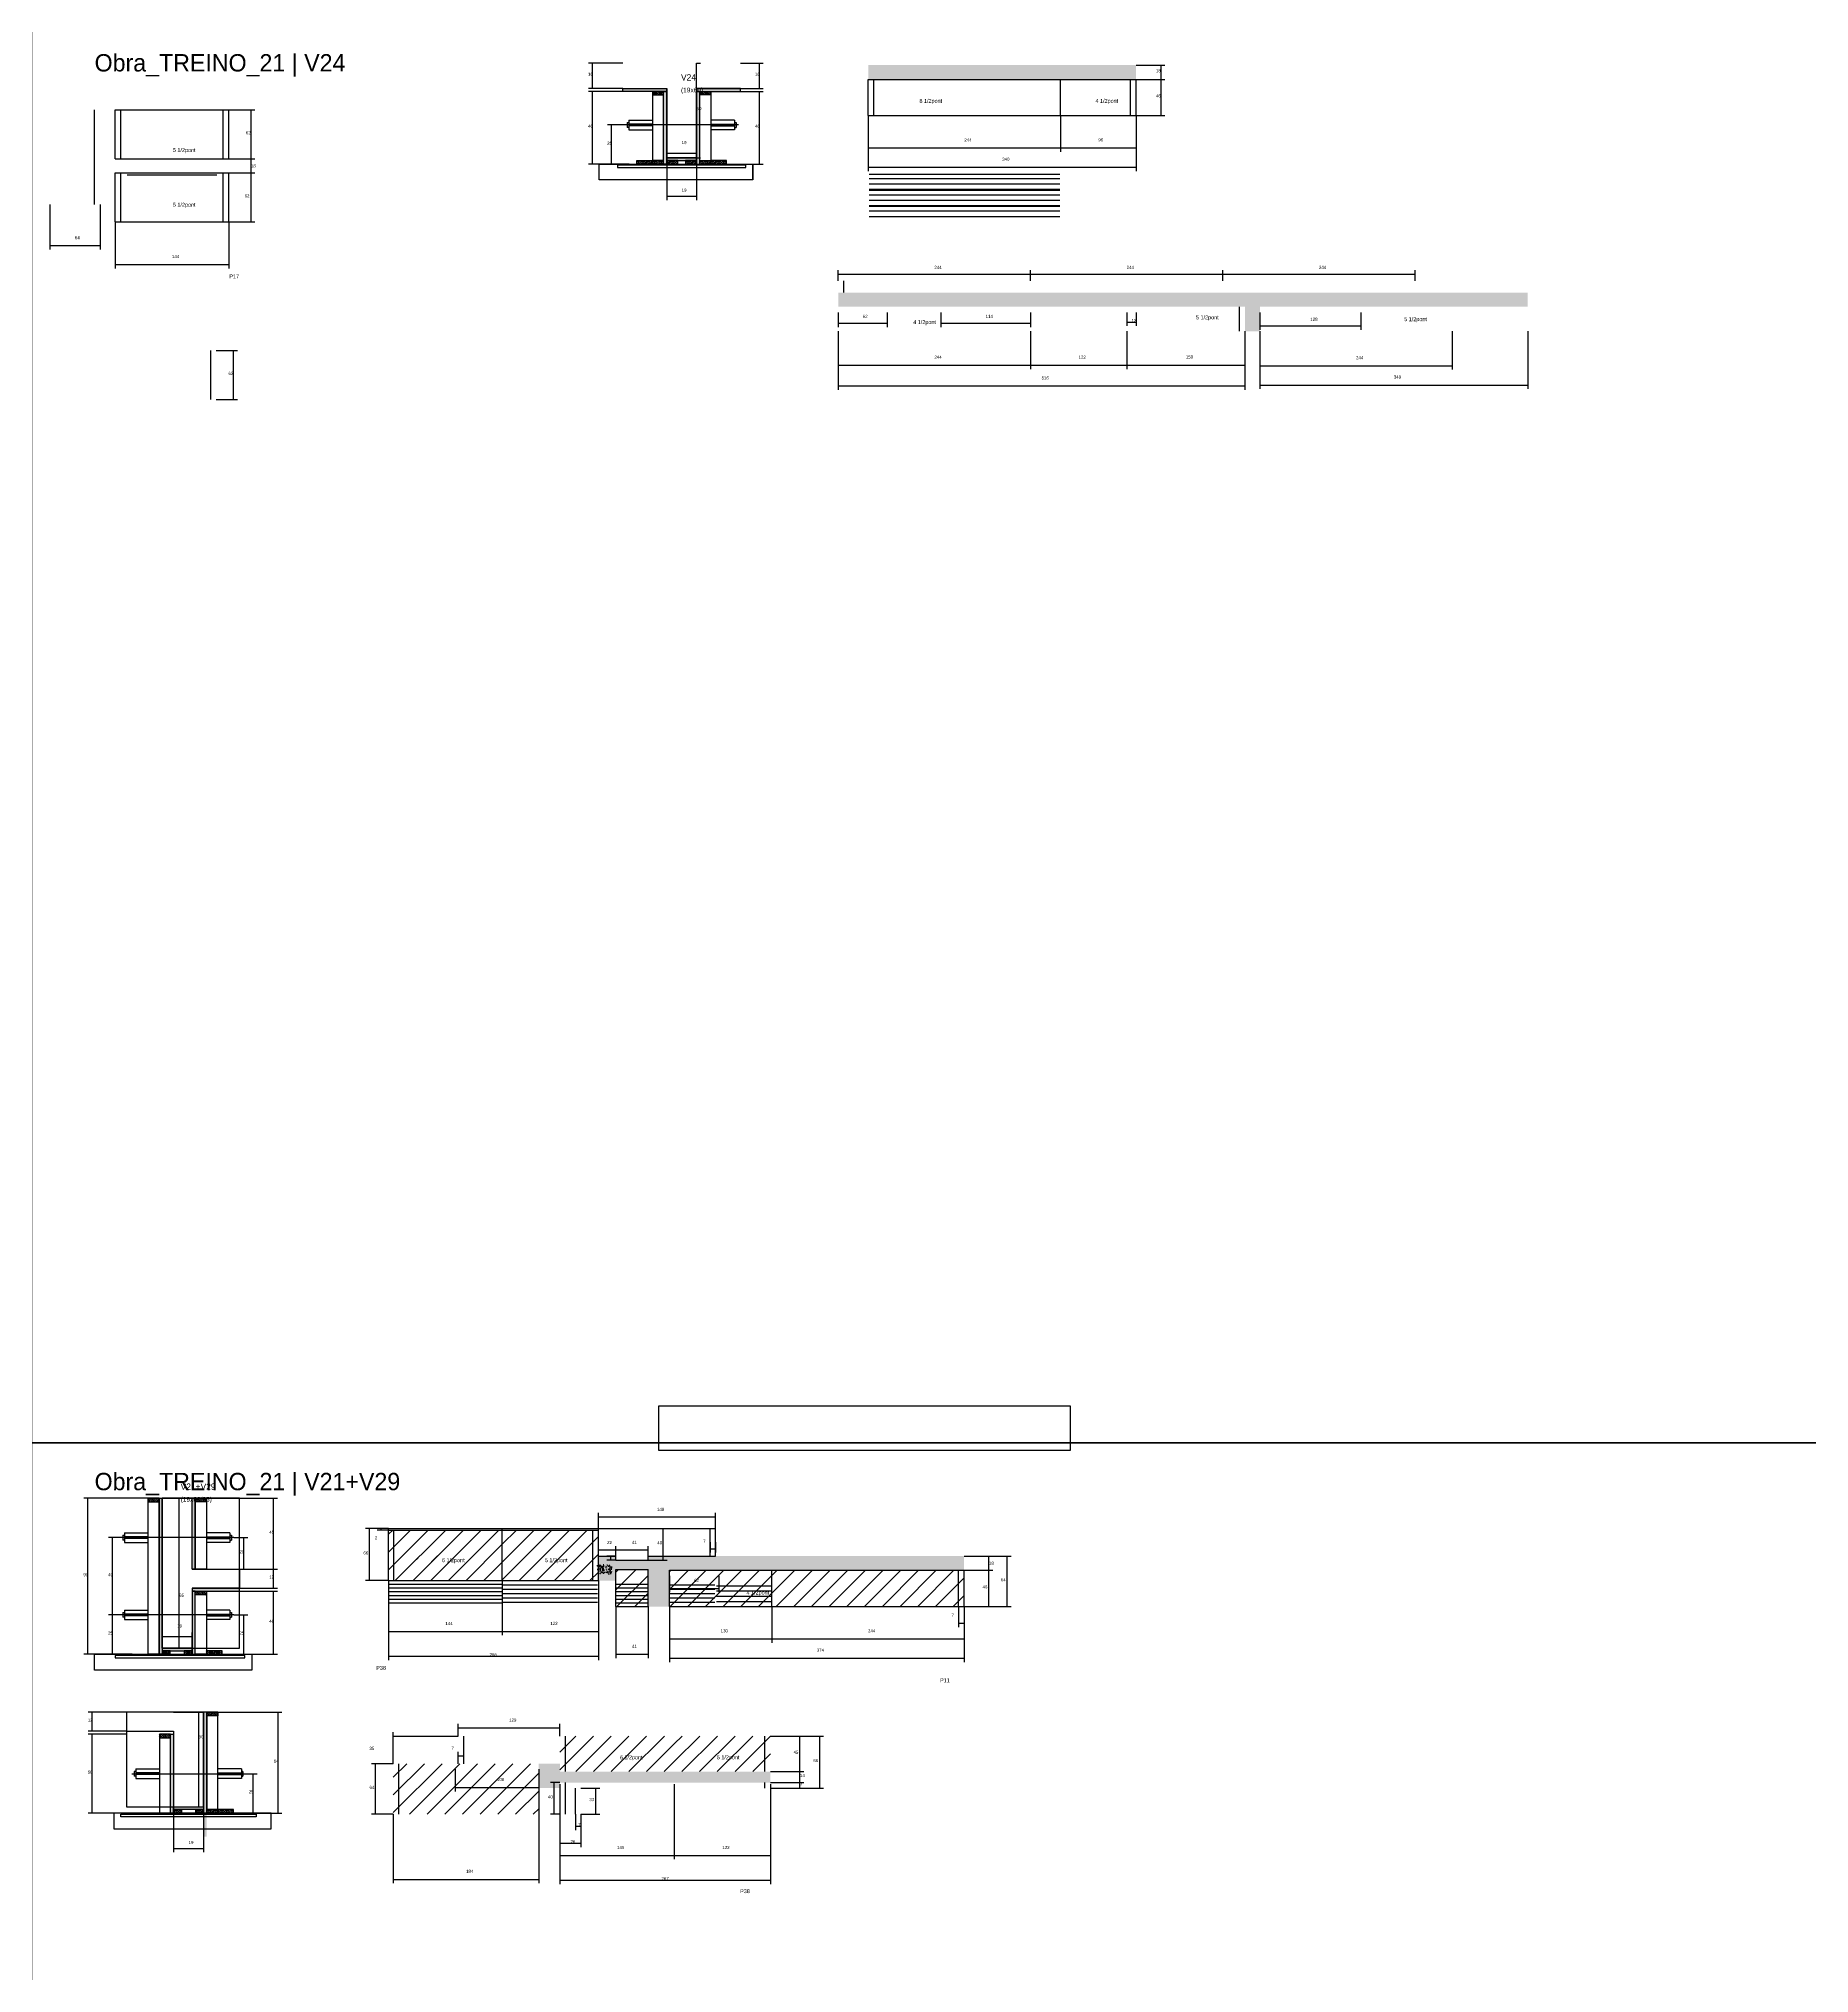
# Model space of a CAD drawing. Header units: metres. Extents: x -41 to 34840, y -36000 to 1848.
# Drawn here: x 26109 to 28356, y -22273 to -19818 of the extents above; entities that cross this region are included whole.
import ezdxf

# ---------------------------------------------------------------- set-up
doc = ezdxf.new("R2010")
doc.units = ezdxf.units.M
for name, color, linetype in [('barrote', 126, 'Continuous'), ('CELL_BORDER', 8, 'Continuous'), ('CONCRETO', 251, 'Continuous'), ('COTA', 4, 'Continuous'), ('Cota Seção (2x)', 4, 'Continuous'), ('detalhes', 7, 'Continuous'), ('Hachura', 253, 'Continuous'), ('LABEL_ID', 3, 'Continuous'), ('Madeira', 126, 'Continuous'), ('NOMENCLATURA', 7, 'Continuous'), ('Painéis', 200, 'Continuous'), ('SARR_2.2x7', 40, 'Continuous'), ('SCO-___-LAJ', 4, 'Continuous'), ('TENSOR', 2, 'Continuous'), ('Texto Seção', 7, 'Continuous')]:
    doc.layers.add(name, color=color, linetype=linetype)

msp = doc.modelspace()

# ---------------------------------------------------------------- hatches: boundary and pattern name
at = {"layer": 'COTA'}
h = msp.add_hatch(dxfattribs=at)
h.set_pattern_fill('AR-CONC', scale=0.03)
h.paths.add_polyline_path([(27161.8, -19852), (27161.8, -19870), (27501.8, -19870), (27501.8, -19852)])
h = msp.add_hatch(dxfattribs=at)
h.set_pattern_fill('AR-CONC', scale=0.03)
h.paths.add_polyline_path([(27123.8, -20140.6), (27123.8, -20158.6), (27639.8, -20158.6), (27639.8, -20189.6), (27658.8, -20189.6), (27658.8, -20158.6), (27998.8, -20158.6), (27998.8, -20140.6), (27855.8, -20140.6)])
h = msp.add_hatch(dxfattribs=at)
h.set_pattern_fill('AR-CONC', scale=0.03)
h.paths.add_polyline_path([(26909.5, -21761.6), (27283.5, -21761.6), (27283.5, -21743.6), (26968, -21743.6), (26882.4, -21743.6), (26882.4, -21748.6), (26841.4, -21748.6), (26841.4, -21743.6), (26819.4, -21743.6), (26819.4, -21774.6), (26841.5, -21774.6), (26841.5, -21760.6), (26882.5, -21760.6), (26882.5, -21807.6), (26909.5, -21807.6)])
h = msp.add_hatch(dxfattribs=at)
h.set_pattern_fill('AR-CONC', scale=0.03)
h.paths.add_polyline_path([(26836.5, -21766.1), (26836.5, -21754.1), (26836.5, -21754.1), (26817.9, -21754.1), (26817.9, -21754.1), (26817.9, -21766.1), (26817.9, -21766.1), (26836.5, -21766.1)])
h = msp.add_hatch(dxfattribs=at)
h.set_pattern_fill('AR-CONC', scale=0.03)
h.paths.add_polyline_path([(26770.6, -22017), (26770.6, -22007), (26770.6, -22007), (26743.6, -22007), (26743.6, -22007), (26743.6, -22038), (26743.6, -22038), (26770.6, -22038), (26770.6, -22038), (26770.6, -22031), (26770.6, -22031), (27037.6, -22031), (27037.6, -22031), (27037.6, -22017), (27037.6, -22017), (26770.6, -22017)])
at = {"layer": 'Hachura'}
h = msp.add_hatch(color=8, dxfattribs=at)
h.dxf.hatch_style = 1
h.paths.add_polyline_path([(26850.4, -19885.4), (26850.4, -19881.4), (26850.4, -19881.4), (26906, -19881.4), (26906, -19881.4), (26906, -19885.4), (26906, -19885.4), (26850.4, -19885.4)])
h = msp.add_hatch(color=8, dxfattribs=at)
h.dxf.hatch_style = 1
h.paths.add_polyline_path([(26902, -19881.4), (26906, -19881.4), (26906, -19881.4), (26906, -19977.4), (26906, -19977.4), (26902, -19977.4), (26902, -19977.4), (26902, -19881.4)])
h = msp.add_hatch(color=8, dxfattribs=at)
h.dxf.hatch_style = 1
h.paths.add_polyline_path([(26948, -19881.4), (26944, -19881.4), (26944, -19881.4), (26944, -19977.4), (26944, -19977.4), (26948, -19977.4), (26948, -19977.4), (26948, -19881.4)])
h = msp.add_hatch(color=8, dxfattribs=at)
h.dxf.hatch_style = 1
h.paths.add_polyline_path([(26999.6, -19885.4), (26999.6, -19881.4), (26999.6, -19881.4), (26944, -19881.4), (26944, -19881.4), (26944, -19885.4), (26944, -19885.4), (26999.6, -19885.4)])
h = msp.add_hatch(dxfattribs=at)
h.set_pattern_fill('ANSI31', scale=0.5)
h.paths.add_polyline_path([(26902, -19889.8), (26902, -19885.4), (26902, -19885.4), (26888, -19885.4), (26888, -19885.4), (26888, -19889.8), (26888, -19889.8), (26902, -19889.8)])
h = msp.add_hatch(dxfattribs=at)
h.set_pattern_fill('ANSI31', scale=0.5)
h.paths.add_polyline_path([(26948, -19889.8), (26948, -19885.4), (26948, -19885.4), (26962, -19885.4), (26962, -19885.4), (26962, -19889.8), (26962, -19889.8), (26948, -19889.8)])
h = msp.add_hatch(dxfattribs=at)
h.set_pattern_fill('ANSI31', scale=0.5)
h.paths.add_polyline_path([(26868, -19977.4), (26868, -19973), (26868, -19973), (26888, -19973), (26888, -19973), (26888, -19977.4), (26888, -19977.4), (26868, -19977.4)])
h = msp.add_hatch(dxfattribs=at)
h.set_pattern_fill('ANSI31', scale=0.5)
h.paths.add_polyline_path([(26902, -19977.4), (26902, -19973), (26902, -19973), (26888, -19973), (26888, -19973), (26888, -19977.4), (26888, -19977.4), (26902, -19977.4)])
h = msp.add_hatch(color=8, dxfattribs=at)
h.dxf.hatch_style = 1
h.paths.add_polyline_path([(26944, -19973), (26944, -19969.4), (26944, -19969.4), (26906, -19969.4), (26906, -19969.4), (26906, -19973), (26906, -19973), (26944, -19973)])
h = msp.add_hatch(dxfattribs=at)
h.set_pattern_fill('ANSI31', scale=0.5)
h.paths.add_polyline_path([(26920, -19977.4), (26920, -19973), (26920, -19973), (26906, -19973), (26906, -19973), (26906, -19977.4), (26906, -19977.4), (26920, -19977.4)])
h = msp.add_hatch(dxfattribs=at)
h.set_pattern_fill('ANSI31', scale=0.5)
h.paths.add_polyline_path([(26944, -19977.4), (26944, -19973), (26944, -19973), (26930, -19973), (26930, -19973), (26930, -19977.4), (26930, -19977.4), (26944, -19977.4)])
h = msp.add_hatch(dxfattribs=at)
h.set_pattern_fill('ANSI31', scale=0.5)
h.paths.add_polyline_path([(26948, -19977.4), (26948, -19973), (26948, -19973), (26962, -19973), (26962, -19973), (26962, -19977.4), (26962, -19977.4), (26948, -19977.4)])
h = msp.add_hatch(dxfattribs=at)
h.set_pattern_fill('ANSI31', scale=0.5)
h.paths.add_polyline_path([(26982, -19977.4), (26982, -19973), (26982, -19973), (26962, -19973), (26962, -19973), (26962, -19977.4), (26962, -19977.4), (26982, -19977.4)])
h = msp.add_hatch(dxfattribs=at)
h.set_pattern_fill('ANSI31', scale=0.5)
h.paths.add_polyline_path([(26247.8, -21670.2), (26247.8, -21674.6), (26247.8, -21674.6), (26261.8, -21674.6), (26261.8, -21674.6), (26261.8, -21670.2), (26261.8, -21670.2), (26247.8, -21670.2)])
h = msp.add_hatch(color=8, dxfattribs=at)
h.dxf.hatch_style = 1
h.paths.add_polyline_path([(26261.8, -21670.2), (26265.8, -21670.2), (26265.8, -21670.2), (26265.8, -21868.2), (26265.8, -21868.2), (26261.8, -21868.2), (26261.8, -21868.2), (26261.8, -21670.2)])
h = msp.add_hatch(color=8, dxfattribs=at)
h.dxf.hatch_style = 1
h.paths.add_polyline_path([(26303.8, -21670.2), (26307.8, -21670.2), (26307.8, -21670.2), (26307.8, -21760.2), (26307.8, -21760.2), (26303.8, -21760.2), (26303.8, -21760.2), (26303.8, -21670.2)])
h = msp.add_hatch(dxfattribs=at)
h.set_pattern_fill('ANSI31', scale=0.5)
h.paths.add_polyline_path([(26321.8, -21670.2), (26321.8, -21674.6), (26321.8, -21674.6), (26307.8, -21674.6), (26307.8, -21674.6), (26307.8, -21670.2), (26307.8, -21670.2), (26321.8, -21670.2)])
h = msp.add_hatch(dxfattribs=at)
h.set_pattern_fill('ANSI31', scale=5)
h.paths.add_polyline_path([(26552.9, -21710.6), (26552.9, -21774.6), (26697.4, -21774.6), (26697.4, -21710.6)])
h = msp.add_hatch(dxfattribs=at)
h.set_pattern_fill('ANSI31', scale=5)
h.paths.add_polyline_path([(26697.4, -21710.6), (26697.4, -21774.6), (26819.4, -21774.6), (26819.4, -21710.6)])
h = msp.add_hatch(dxfattribs=at)
h.set_pattern_fill('ANSI31', scale=5)
h.paths.add_polyline_path([(26584.5, -21759.2), (26651.8, -21759.2), (26651.8, -21759.2), (26657.3, -21743.3), (26657.3, -21743.3), (26590, -21743.3), (26590, -21743.3), (26584.5, -21759.2)])
h = msp.add_hatch(dxfattribs=at)
h.set_pattern_fill('ANSI31', scale=5)
h.paths.add_polyline_path([(26715, -21759.2), (26782.6, -21759.2), (26782.6, -21759.2), (26788.1, -21743.3), (26788.1, -21743.3), (26720.5, -21743.3), (26720.5, -21743.3), (26715, -21759.2)])
h = msp.add_hatch(dxfattribs=at)
h.set_pattern_fill('ANSI31', scale=5)
h.paths.add_polyline_path([(26841.5, -21807.6), (26882.5, -21807.6), (26882.5, -21760.6), (26841.5, -21760.6)])
h = msp.add_hatch(dxfattribs=at)
h.set_pattern_fill('ANSI31', scale=5)
h.paths.add_polyline_path([(26909.5, -21761.6), (26909.5, -21807.6), (27039.5, -21807.6), (27039.5, -21761.6)])
h = msp.add_hatch(dxfattribs=at)
h.set_pattern_fill('ANSI31', scale=5)
h.paths.add_polyline_path([(27039.5, -21761.6), (27039.5, -21807.6), (27283.5, -21807.6), (27283.5, -21761.6)])
h = msp.add_hatch(color=8, dxfattribs=at)
h.dxf.hatch_style = 1
h.paths.add_polyline_path([(26363.8, -21788.2), (26363.8, -21784.2), (26363.8, -21784.2), (26303.8, -21784.2), (26303.8, -21784.2), (26303.8, -21788.2), (26303.8, -21788.2), (26363.8, -21788.2)])
h = msp.add_hatch(color=8, dxfattribs=at)
h.dxf.hatch_style = 1
h.paths.add_polyline_path([(26307.8, -21788.2), (26303.8, -21788.2), (26303.8, -21788.2), (26303.8, -21868.2), (26303.8, -21868.2), (26307.8, -21868.2), (26307.8, -21868.2), (26307.8, -21788.2)])
h = msp.add_hatch(dxfattribs=at)
h.set_pattern_fill('ANSI31', scale=0.5)
h.paths.add_polyline_path([(26321.8, -21788.2), (26321.8, -21792.6), (26321.8, -21792.6), (26307.8, -21792.6), (26307.8, -21792.6), (26307.8, -21788.2), (26307.8, -21788.2), (26321.8, -21788.2)])
h = msp.add_hatch(color=8, dxfattribs=at)
h.dxf.hatch_style = 1
h.paths.add_polyline_path([(26303.8, -21863.8), (26303.8, -21860.2), (26303.8, -21860.2), (26265.8, -21860.2), (26265.8, -21860.2), (26265.8, -21863.8), (26265.8, -21863.8), (26303.8, -21863.8)])
h = msp.add_hatch(dxfattribs=at)
h.set_pattern_fill('ANSI31', scale=0.5)
h.paths.add_polyline_path([(26275.8, -21868.2), (26275.8, -21863.8), (26275.8, -21863.8), (26265.8, -21863.8), (26265.8, -21863.8), (26265.8, -21868.2), (26265.8, -21868.2), (26275.8, -21868.2)])
h = msp.add_hatch(dxfattribs=at)
h.set_pattern_fill('ANSI31', scale=0.5)
h.paths.add_polyline_path([(26303.8, -21868.2), (26303.8, -21863.8), (26303.8, -21863.8), (26293.8, -21863.8), (26293.8, -21863.8), (26293.8, -21868.2), (26293.8, -21868.2), (26303.8, -21868.2)])
h = msp.add_hatch(dxfattribs=at)
h.set_pattern_fill('ANSI31', scale=0.5)
h.paths.add_polyline_path([(26341.8, -21868.2), (26341.8, -21863.8), (26341.8, -21863.8), (26321.8, -21863.8), (26321.8, -21863.8), (26321.8, -21868.2), (26321.8, -21868.2), (26341.8, -21868.2)])
h = msp.add_hatch(color=8, dxfattribs=at)
h.dxf.hatch_style = 1
h.paths.add_polyline_path([(26322.3, -21941.7), (26318.3, -21941.7), (26318.3, -21941.7), (26318.3, -22099.7), (26318.3, -22099.7), (26322.3, -22099.7), (26322.3, -22099.7), (26322.3, -21941.7)])
h = msp.add_hatch(dxfattribs=at)
h.set_pattern_fill('ANSI31', scale=0.5)
h.paths.add_polyline_path([(26336.3, -21941.7), (26336.3, -21946.1), (26336.3, -21946.1), (26322.3, -21946.1), (26322.3, -21946.1), (26322.3, -21941.7), (26322.3, -21941.7), (26336.3, -21941.7)])
h = msp.add_hatch(dxfattribs=at)
h.set_pattern_fill('ANSI31', scale=0.5)
h.paths.add_polyline_path([(26262.3, -21969.7), (26262.3, -21974.1), (26262.3, -21974.1), (26276.3, -21974.1), (26276.3, -21974.1), (26276.3, -21969.7), (26276.3, -21969.7), (26262.3, -21969.7)])
h = msp.add_hatch(color=8, dxfattribs=at)
h.dxf.hatch_style = 1
h.paths.add_polyline_path([(26276.3, -21969.7), (26280.3, -21969.7), (26280.3, -21969.7), (26280.3, -22069.7), (26280.3, -22069.7), (26276.3, -22069.7), (26276.3, -22069.7), (26276.3, -21969.7)])
h = msp.add_hatch(dxfattribs=at)
h.set_pattern_fill('ANSI31', scale=5)
h.paths.add_polyline_path([(26915.6, -22017), (26915.6, -21972), (26770.6, -21972), (26770.6, -22007), (26770.6, -22017)])
h = msp.add_hatch(dxfattribs=at)
h.set_pattern_fill('ANSI31', scale=5)
h.paths.add_polyline_path([(26915.6, -21972), (26915.6, -22017), (27037.6, -22017), (27037.6, -21972)])
h = msp.add_hatch(dxfattribs=at)
h.set_pattern_fill('ANSI31', scale=5)
h.paths.add_polyline_path([(26559.1, -22071), (26743.6, -22071), (26743.6, -22007), (26559.1, -22007)])
h = msp.add_hatch(color=8, dxfattribs=at)
h.dxf.hatch_style = 1
h.paths.add_polyline_path([(26280.3, -22065.3), (26280.3, -22061.7), (26280.3, -22061.7), (26318.3, -22061.7), (26318.3, -22061.7), (26318.3, -22065.3), (26318.3, -22065.3), (26280.3, -22065.3)])
h = msp.add_hatch(dxfattribs=at)
h.set_pattern_fill('ANSI31', scale=0.5)
h.paths.add_polyline_path([(26280.3, -22069.7), (26280.3, -22065.3), (26280.3, -22065.3), (26290.3, -22065.3), (26290.3, -22065.3), (26290.3, -22069.7), (26290.3, -22069.7), (26280.3, -22069.7)])
h = msp.add_hatch(dxfattribs=at)
h.set_pattern_fill('ANSI31', scale=0.5)
h.paths.add_polyline_path([(26308.3, -22069.7), (26308.3, -22065.3), (26308.3, -22065.3), (26318.3, -22065.3), (26318.3, -22065.3), (26318.3, -22069.7), (26318.3, -22069.7), (26308.3, -22069.7)])
h = msp.add_hatch(dxfattribs=at)
h.set_pattern_fill('ANSI31', scale=0.5)
h.paths.add_polyline_path([(26336.3, -22069.7), (26336.3, -22065.3), (26336.3, -22065.3), (26322.3, -22065.3), (26322.3, -22065.3), (26322.3, -22069.7), (26322.3, -22069.7), (26336.3, -22069.7)])
h = msp.add_hatch(dxfattribs=at)
h.set_pattern_fill('ANSI31', scale=0.5)
h.paths.add_polyline_path([(26356.3, -22069.7), (26356.3, -22065.3), (26356.3, -22065.3), (26336.3, -22065.3), (26336.3, -22065.3), (26336.3, -22069.7), (26336.3, -22069.7), (26356.3, -22069.7)])

# ---------------------------------------------------------------- linework, layer by layer
for p, q in [((26856, -19924.9), (26856, -19930.9)), ((26856, -19924.9), (26858, -19924.9)), ((26858, -19921.9), (26858, -19933.9)), ((26858, -19921.9), (26888, -19921.9)), ((26888, -19926.9), (26858, -19926.9)), ((26888, -19928.9), (26858, -19928.9)), ((26992, -19921.9), (26962, -19921.9)), ((26962, -19926.9), (26992, -19926.9)), ((26962, -19928.9), (26992, -19928.9)), ((26992, -19921.9), (26992, -19933.9)), ((26992, -19924.9), (26994, -19924.9)), ((26994, -19924.9), (26994, -19930.9)), ((26858, -19930.9), (26856, -19930.9)), ((26858, -19933.9), (26888, -19933.9)), ((26992, -19933.9), (26962, -19933.9)), ((26992, -19930.9), (26994, -19930.9)), ((26215.8, -21717.2), (26215.8, -21723.2)), ((26215.8, -21717.2), (26217.8, -21717.2)), ((26217.8, -21714.2), (26217.8, -21726.2)), ((26217.8, -21714.2), (26247.8, -21714.2)), ((26247.8, -21719.2), (26217.8, -21719.2)), ((26247.8, -21721.2), (26217.8, -21721.2)), ((26351.8, -21714.2), (26321.8, -21714.2)), ((26321.8, -21719.2), (26351.8, -21719.2)), ((26321.8, -21721.2), (26351.8, -21721.2)), ((26351.8, -21714.2), (26351.8, -21726.2)), ((26351.8, -21717.2), (26353.8, -21717.2)), ((26353.8, -21717.2), (26353.8, -21723.2)), ((26217.8, -21723.2), (26215.8, -21723.2)), ((26217.8, -21726.2), (26247.8, -21726.2)), ((26351.8, -21726.2), (26321.8, -21726.2)), ((26351.8, -21723.2), (26353.8, -21723.2)), ((26215.8, -21815.2), (26215.8, -21821.2)), ((26215.8, -21815.2), (26217.8, -21815.2)), ((26217.8, -21812.2), (26217.8, -21824.2)), ((26217.8, -21812.2), (26247.8, -21812.2)), ((26247.8, -21817.2), (26217.8, -21817.2)), ((26247.8, -21819.2), (26217.8, -21819.2)), ((26351.8, -21812.2), (26321.8, -21812.2)), ((26321.8, -21817.2), (26351.8, -21817.2)), ((26321.8, -21819.2), (26351.8, -21819.2)), ((26351.8, -21812.2), (26351.8, -21824.2)), ((26351.8, -21815.2), (26353.8, -21815.2)), ((26353.8, -21815.2), (26353.8, -21821.2)), ((26217.8, -21821.2), (26215.8, -21821.2)), ((26217.8, -21824.2), (26247.8, -21824.2)), ((26351.8, -21824.2), (26321.8, -21824.2)), ((26351.8, -21821.2), (26353.8, -21821.2)), ((26230.3, -22016.7), (26230.3, -22022.7)), ((26232.3, -22016.7), (26230.3, -22016.7)), ((26232.3, -22013.7), (26232.3, -22025.7)), ((26232.3, -22013.7), (26262.3, -22013.7)), ((26366.3, -22013.7), (26336.3, -22013.7)), ((26366.3, -22013.7), (26366.3, -22025.7)), ((26368.3, -22016.7), (26366.3, -22016.7)), ((26368.3, -22016.7), (26368.3, -22022.7)), ((26232.3, -22022.7), (26230.3, -22022.7)), ((26262.3, -22018.7), (26232.3, -22018.7)), ((26262.3, -22020.7), (26232.3, -22020.7)), ((26232.3, -22025.7), (26262.3, -22025.7)), ((26336.3, -22018.7), (26366.3, -22018.7)), ((26336.3, -22020.7), (26366.3, -22020.7)), ((26366.3, -22025.7), (26336.3, -22025.7)), ((26366.3, -22022.7), (26368.3, -22022.7))]:
    msp.add_line(p, q)
at = {"layer": 'barrote'}
for points in [[(27015.4, -19997.4), (26820.2, -19997.4), (26820.2, -19977.4), (27015.4, -19977.4)], [(26379.6, -21888.2), (26180, -21888.2), (26180, -21868.2), (26379.6, -21868.2)], [(26204.5, -22089.7), (26404, -22089.7), (26404, -22069.7), (26204.5, -22069.7)]]:
    msp.add_lwpolyline(points, close=True, dxfattribs=at)
at = {"layer": 'CELL_BORDER'}
for points in [[(26100, -21600), (29000, -21600), (29000, -19800), (26100, -19800)], [(26100, -23400), (29000, -23400), (29000, -21600), (26100, -21600)]]:
    msp.add_lwpolyline(points, close=True, dxfattribs=at)
at = {"layer": 'CONCRETO'}
msp.add_lwpolyline([(26303.8, -21760.2), (26363.8, -21760.2), (26363.8, -21784.2), (26303.8, -21784.2), (26303.8, -21860.2), (26265.8, -21860.2), (26265.8, -21714.2), (26265.8, -21670.2), (26303.8, -21670.2)], dxfattribs=at)
for points in [[(26265.8, -21860.2), (26363.8, -21860.2), (26363.8, -21670.2), (26265.8, -21670.2)], [(26318.3, -21961.7), (26318.3, -21941.7), (26220.3, -21941.7), (26220.3, -21965.7), (26280.3, -21965.7), (26280.3, -22061.7), (26318.3, -22061.7), (26318.3, -21961.7)], [(26220.3, -22061.7), (26318.3, -22061.7), (26318.3, -21941.7), (26220.3, -21941.7)]]:
    msp.add_lwpolyline(points, close=True, dxfattribs=at)
at = {"layer": 'COTA'}
for p, q in [((26850.4, -19849.4), (26806.7, -19849.4)), ((26811.7, -19881.4), (26811.7, -19849.4)), ((26999.6, -19849.4), (27028.6, -19849.4)), ((27023.6, -19881.4), (27023.6, -19849.4)), ((27501.8, -19852), (27538.4, -19852)), ((27533.4, -19870), (27533.4, -19852)), ((26850.4, -19881.4), (26806.7, -19881.4)), ((26999.6, -19881.4), (27028.6, -19881.4)), ((27501.8, -19870), (27538.4, -19870)), ((27501.8, -19870), (27538.4, -19870)), ((27533.4, -19916), (27533.4, -19870)), ((26850.4, -19885.4), (26806.7, -19885.4)), ((26811.7, -19977.4), (26811.7, -19885.4)), ((26999.6, -19885.4), (27028.6, -19885.4)), ((27023.6, -19977.4), (27023.6, -19885.4)), ((26350.2, -19908.8), (26383.5, -19908.8)), ((26378.5, -19970.8), (26378.5, -19908.8)), ((26852.7, -19927.9), (26830.9, -19927.9)), ((26835.9, -19978), (26835.9, -19927.9)), ((27161.8, -19916), (27161.8, -19962)), ((27161.8, -19916), (27161.8, -19986.5)), ((27405.8, -19916), (27405.8, -19962)), ((27405.8, -19916), (27405.8, -19962)), ((27501.8, -19916), (27501.8, -19962)), ((27501.8, -19916), (27501.8, -19986.5)), ((27501.8, -19916), (27538.4, -19916)), ((26350.2, -19970.8), (26383.5, -19970.8)), ((26350.2, -19970.8), (26383.5, -19970.8)), ((26378.5, -19988.8), (26378.5, -19970.8)), ((26858.4, -19977.4), (26806.7, -19977.4)), ((26865.5, -19978), (26830.9, -19978)), ((26906, -19977.4), (26906, -20023.1)), ((26944, -19977.4), (26944, -20023.1)), ((26982, -19977.4), (27028.6, -19977.4)), ((27161.8, -19957), (27405.8, -19957)), ((27405.8, -19957), (27501.8, -19957)), ((26350.2, -19988.8), (26383.5, -19988.8)), ((26350.2, -19988.8), (26383.5, -19988.8)), ((26378.5, -20050.8), (26378.5, -19988.8)), ((27161.8, -19981.5), (27501.8, -19981.5)), ((26123, -20028.6), (26123, -20086)), ((26187, -20028.6), (26187, -20086)), ((26906, -20018.1), (26944, -20018.1)), ((26206.2, -20050.8), (26206.2, -20109.9)), ((26350.2, -20050.8), (26350.2, -20109.9)), ((26350.2, -20050.8), (26383.5, -20050.8)), ((26123, -20081), (26187, -20081)), ((26206.2, -20104.9), (26350.2, -20104.9)), ((27123.8, -20125.6), (27123.8, -20112)), ((27123.8, -20117), (27367.8, -20117)), ((27367.8, -20125.6), (27367.8, -20112)), ((27367.8, -20125.6), (27367.8, -20112)), ((27367.8, -20117), (27611.8, -20117)), ((27611.8, -20125.6), (27611.8, -20112)), ((27611.8, -20125.6), (27611.8, -20112)), ((27611.8, -20117), (27855.8, -20117)), ((27855.8, -20125.6), (27855.8, -20112)), ((27123.8, -20165.6), (27123.8, -20184.2)), ((27185.8, -20165.6), (27185.8, -20184.2)), ((27253.8, -20165.6), (27253.8, -20184.2)), ((27367.8, -20165.6), (27367.8, -20184.2)), ((27489.8, -20165.6), (27489.8, -20182.9)), ((27501.8, -20165.6), (27501.8, -20182.9)), ((27658.8, -20165.6), (27658.8, -20187.9)), ((27786.8, -20165.6), (27786.8, -20187.9)), ((27123.8, -20179.2), (27185.8, -20179.2)), ((27123.8, -20189.6), (27123.8, -20237.5)), ((27123.8, -20189.6), (27123.8, -20264)), ((27253.8, -20179.2), (27367.8, -20179.2)), ((27367.8, -20189.6), (27367.8, -20237.5)), ((27367.8, -20189.6), (27367.8, -20237.5)), ((27489.8, -20177.9), (27501.8, -20177.9)), ((27489.8, -20189.6), (27489.8, -20237.5)), ((27489.8, -20189.6), (27489.8, -20237.5)), ((27639.8, -20189.6), (27639.8, -20264)), ((27658.8, -20182.9), (27786.8, -20182.9)), ((27658.8, -20189.6), (27658.8, -20238.3)), ((27658.8, -20189.6), (27658.8, -20262.8)), ((27902.8, -20189.6), (27902.8, -20238.3)), ((27998.8, -20189.6), (27998.8, -20262.8)), ((26334.4, -20214), (26361.4, -20214)), ((26356.4, -20276), (26356.4, -20214)), ((27639.8, -20201.9), (27639.8, -20237.5)), ((27123.8, -20232.5), (27367.8, -20232.5)), ((27367.8, -20232.5), (27489.8, -20232.5)), ((27489.8, -20232.5), (27639.8, -20232.5)), ((27658.8, -20233.3), (27902.8, -20233.3)), ((27123.8, -20259), (27639.8, -20259)), ((27658.8, -20257.8), (27998.8, -20257.8)), ((26334.4, -20276), (26361.4, -20276)), ((26247.8, -21670.2), (26166.3, -21670.2)), ((26171.3, -21868.2), (26171.3, -21670.2)), ((26307.8, -21670.2), (26412.1, -21670.2)), ((26407.1, -21760.2), (26407.1, -21670.2)), ((26819.4, -21708.6), (26819.4, -21688.9)), ((26819.4, -21693.9), (26968, -21693.9)), ((26968, -21708.6), (26968, -21688.9)), ((26212.4, -21720.2), (26197.6, -21720.2)), ((26202.6, -21818.2), (26202.6, -21720.2)), ((26356.8, -21720.2), (26374.3, -21720.2)), ((26369.3, -21760.2), (26369.3, -21720.2)), ((26552.9, -21708.6), (26523.7, -21708.6)), ((26528.7, -21774.6), (26528.7, -21708.6)), ((26552.9, -21708.6), (26538.8, -21708.6)), ((26552.9, -21710.6), (26538.8, -21710.6)), ((26543.8, -21710.6), (26543.8, -21708.6)), ((26882.4, -21708.6), (26906.7, -21708.6)), ((26901.7, -21748.6), (26901.7, -21708.6)), ((26819.4, -21743.6), (26819.4, -21730.8)), ((26819.4, -21735.8), (26841.4, -21735.8)), ((26841.4, -21743.6), (26830.2, -21743.6)), ((26835.2, -21748.6), (26835.2, -21743.6)), ((26841.4, -21743.6), (26841.4, -21730.8)), ((26841.4, -21743.6), (26841.4, -21730.8)), ((26841.4, -21735.8), (26882.4, -21735.8)), ((26882.4, -21743.6), (26882.4, -21730.8)), ((26961, -21726.1), (26961, -21739.2)), ((26961, -21734.2), (26968, -21734.2)), ((26968, -21726.1), (26968, -21739.2)), ((27283.5, -21743.6), (27320, -21743.6)), ((27283.5, -21743.6), (27343.2, -21743.6)), ((27315, -21761.6), (27315, -21743.6)), ((27338.2, -21807.6), (27338.2, -21743.6)), ((26307.8, -21760.2), (26412.1, -21760.2)), ((26349.9, -21760.2), (26374.3, -21760.2)), ((26363.8, -21760.2), (26412.1, -21760.2)), ((26407.1, -21784.2), (26407.1, -21760.2)), ((26841.4, -21748.6), (26830.2, -21748.6)), ((26882.4, -21748.6), (26906.7, -21748.6)), ((26909.5, -21768.6), (26909.5, -21789.5)), ((26972, -21768.6), (26972, -21789.5)), ((27283.5, -21761.6), (27320, -21761.6)), ((27283.5, -21761.6), (27320, -21761.6)), ((27315, -21807.6), (27315, -21761.6)), ((26363.8, -21784.2), (26412.1, -21784.2)), ((26363.8, -21788.2), (26412.1, -21788.2)), ((26407.1, -21868.2), (26407.1, -21788.2)), ((26552.9, -21774.6), (26523.7, -21774.6)), ((26552.9, -21774.6), (26552.9, -21844.1)), ((26552.9, -21774.6), (26552.9, -21875.7)), ((26697.4, -21774.6), (26697.4, -21844.1)), ((26697.4, -21774.6), (26697.4, -21844.1)), ((26819.4, -21774.6), (26819.4, -21844.1)), ((26819.4, -21774.6), (26819.4, -21875.7)), ((26909.5, -21784.5), (26972, -21784.5)), ((26212.4, -21818.2), (26197.6, -21818.2)), ((26212.4, -21818.2), (26197.6, -21818.2)), ((26202.6, -21868.2), (26202.6, -21818.2)), ((26356.8, -21818.2), (26374.3, -21818.2)), ((26369.3, -21868.2), (26369.3, -21818.2)), ((26841.5, -21807.6), (26841.5, -21873.1)), ((26882.5, -21807.6), (26882.5, -21873.1)), ((26909.5, -21807.6), (26909.5, -21853.6)), ((26909.5, -21807.6), (26909.5, -21878.1)), ((27039.5, -21807.6), (27039.5, -21853.6)), ((27039.5, -21807.6), (27039.5, -21853.6)), ((27276.5, -21807.6), (27276.5, -21833.6)), ((27283.5, -21807.6), (27283.5, -21853.6)), ((27283.5, -21807.6), (27283.5, -21878.1)), ((27283.5, -21807.6), (27320, -21807.6)), ((27283.5, -21807.6), (27343.2, -21807.6)), ((27283.5, -21807.6), (27283.5, -21833.6)), ((26552.9, -21839.1), (26697.4, -21839.1)), ((26697.4, -21839.1), (26819.4, -21839.1)), ((27276.5, -21828.6), (27283.5, -21828.6)), ((26227.8, -21868.2), (26166.3, -21868.2)), ((26212.4, -21868.2), (26197.6, -21868.2)), ((26341.8, -21868.2), (26412.1, -21868.2)), ((26349.9, -21868.2), (26374.3, -21868.2)), ((26841.5, -21868.1), (26882.5, -21868.1)), ((26909.5, -21848.6), (27039.5, -21848.6)), ((27039.5, -21848.6), (27283.5, -21848.6)), ((26552.9, -21870.7), (26819.4, -21870.7)), ((26909.5, -21873.1), (27283.5, -21873.1)), ((26220.3, -21941.7), (26171.9, -21941.7)), ((26176.9, -21965.7), (26176.9, -21941.7)), ((26336.3, -21941.7), (26417.8, -21941.7)), ((26412.8, -22069.7), (26412.8, -21941.7)), ((26220.3, -21965.7), (26171.9, -21965.7)), ((26559.1, -22007), (26559.1, -21967)), ((26641.6, -21972), (26641.6, -21956.3)), ((26641.6, -21961.3), (26770.6, -21961.3)), ((26641.6, -21972), (26641.6, -21967)), ((26770.6, -21972), (26770.6, -21956.3)), ((26220.3, -21969.7), (26171.9, -21969.7)), ((26176.9, -22069.7), (26176.9, -21969.7)), ((26559.1, -21972), (26641.6, -21972)), ((26641.6, -22007), (26641.6, -21991.8)), ((26648.6, -22007), (26648.6, -21991.8)), ((27037.6, -21972), (27105.2, -21972)), ((27037.6, -21972), (27080.2, -21972)), ((27075.2, -22017), (27075.2, -21972)), ((27100.2, -22038), (27100.2, -21972)), ((26559.1, -22007), (26531.5, -22007)), ((26536.5, -22071), (26536.5, -22007)), ((26637.6, -22014), (26637.6, -22042.2)), ((26641.6, -21996.8), (26648.6, -21996.8)), ((26743.6, -22014), (26743.6, -22042.2)), ((26371.6, -22019.7), (26386.1, -22019.7)), ((26381.1, -22069.7), (26381.1, -22019.7)), ((26637.6, -22037.2), (26743.6, -22037.2)), ((26743.6, -22038), (26743.6, -22158.7)), ((26770.6, -22031), (26758.4, -22031)), ((26763.4, -22071), (26763.4, -22031)), ((26770.6, -22033), (26770.6, -22128.3)), ((26770.6, -22033), (26770.6, -22159.9)), ((26797.1, -22038), (26821, -22038)), ((26816, -22071), (26816, -22038)), ((26915.6, -22033), (26915.6, -22128.3)), ((26915.6, -22033), (26915.6, -22128.3)), ((27037.6, -22017), (27080.2, -22017)), ((27037.6, -22017), (27080.2, -22017)), ((27037.6, -22031), (27080.2, -22031)), ((27037.6, -22031), (27080.2, -22031)), ((27037.6, -22033), (27037.6, -22128.3)), ((27037.6, -22033), (27037.6, -22159.9)), ((27037.6, -22038), (27105.2, -22038)), ((27037.6, -22038), (27080.2, -22038)), ((27075.2, -22031), (27075.2, -22017)), ((27075.2, -22038), (27075.2, -22031)), ((26242.3, -22069.7), (26171.9, -22069.7)), ((26280.3, -22069.7), (26280.3, -22119.4)), ((26318.3, -22069.7), (26318.3, -22119.4)), ((26356.3, -22069.7), (26417.8, -22069.7)), ((26356.3, -22069.7), (26386.1, -22069.7)), ((26559.1, -22071), (26531.5, -22071)), ((26559.1, -22071), (26559.1, -22158.7)), ((26770.6, -22071), (26758.4, -22071)), ((26770.6, -22071), (26770.6, -22112.8)), ((26790.1, -22071), (26790.1, -22091.4)), ((26790.1, -22086.4), (26797.1, -22086.4)), ((26797.1, -22071), (26797.1, -22091.4)), ((26797.1, -22071), (26821, -22071)), ((26797.1, -22071), (26797.1, -22112.8)), ((26280.3, -22114.4), (26318.3, -22114.4)), ((26770.6, -22107.8), (26797.1, -22107.8)), ((26770.6, -22123.3), (26915.6, -22123.3)), ((26915.6, -22123.3), (27037.6, -22123.3)), ((26559.1, -22153.7), (26743.6, -22153.7)), ((26770.6, -22154.9), (27037.6, -22154.9))]:
    msp.add_line(p, q, dxfattribs=at)
at = {"layer": 'Cota Seção (2x)'}
for p, q in [((26944, -19969.4), (26944, -19849.4)), ((26944, -19849.4), (26949, -19849.4)), ((26906, -19969.4), (26906, -19958.7)), ((26906, -19963.7), (26944, -19963.7)), ((26944, -19969.4), (26944, -19958.7)), ((26944, -19969.4), (26949, -19969.4)), ((26303.8, -21670.2), (26282.3, -21670.2)), ((26287.3, -21860.2), (26287.3, -21670.2)), ((26265.8, -21860.2), (26265.8, -21840.7)), ((26303.8, -21860.2), (26303.8, -21840.7)), ((26265.8, -21845.7), (26303.8, -21845.7)), ((26303.8, -21860.2), (26282.3, -21860.2)), ((26280.3, -21941.7), (26317.1, -21941.7)), ((26312.1, -22061.7), (26312.1, -21941.7)), ((26280.3, -22061.7), (26317.1, -22061.7))]:
    msp.add_line(p, q, dxfattribs=at)
at = {"layer": 'detalhes'}
msp.add_line((27015.4, -19997.4), (27015.4, -19977.4), dxfattribs=at)
at = {"layer": 'Madeira'}
for points in [[(26902, -19889.8), (26902, -19885.4), (26888, -19885.4), (26888, -19889.8)], [(26902, -19885.4), (26888, -19885.4), (26888, -19977.4), (26902, -19977.4)], [(26948, -19889.8), (26948, -19885.4), (26962, -19885.4), (26962, -19889.8)], [(26948, -19885.4), (26962, -19885.4), (26962, -19977.4), (26948, -19977.4)], [(27015.4, -19997.4), (26820.2, -19997.4), (26820.2, -19977.4), (27015.4, -19977.4)], [(26868, -19977.4), (26868, -19973), (26888, -19973), (26888, -19977.4)], [(26902, -19977.4), (26902, -19973), (26888, -19973), (26888, -19977.4)], [(26920, -19977.4), (26920, -19973), (26906, -19973), (26906, -19977.4)], [(26944, -19977.4), (26944, -19973), (26930, -19973), (26930, -19977.4)], [(26948, -19977.4), (26948, -19973), (26962, -19973), (26962, -19977.4)], [(26982, -19977.4), (26982, -19973), (26962, -19973), (26962, -19977.4)], [(26247.8, -21670.2), (26247.8, -21674.6), (26261.8, -21674.6), (26261.8, -21670.2)], [(26247.8, -21670.2), (26261.8, -21670.2), (26261.8, -21868.2), (26247.8, -21868.2)], [(26321.8, -21670.2), (26321.8, -21674.6), (26307.8, -21674.6), (26307.8, -21670.2)], [(26321.8, -21760.2), (26307.8, -21760.2), (26307.8, -21670.2), (26321.8, -21670.2)], [(26321.8, -21788.2), (26321.8, -21792.6), (26307.8, -21792.6), (26307.8, -21788.2)], [(26321.8, -21868.2), (26307.8, -21868.2), (26307.8, -21788.2), (26321.8, -21788.2)], [(26379.6, -21888.2), (26180, -21888.2), (26180, -21868.2), (26379.6, -21868.2)], [(26275.8, -21868.2), (26275.8, -21863.8), (26265.8, -21863.8), (26265.8, -21868.2)], [(26303.8, -21868.2), (26303.8, -21863.8), (26293.8, -21863.8), (26293.8, -21868.2)], [(26341.8, -21868.2), (26341.8, -21863.8), (26321.8, -21863.8), (26321.8, -21868.2)], [(26336.3, -21941.7), (26336.3, -21946.1), (26322.3, -21946.1), (26322.3, -21941.7)], [(26336.3, -21941.7), (26322.3, -21941.7), (26322.3, -22069.7), (26336.3, -22069.7)], [(26262.3, -21969.7), (26262.3, -21974.1), (26276.3, -21974.1), (26276.3, -21969.7)], [(26262.3, -22069.7), (26276.3, -22069.7), (26276.3, -21969.7), (26262.3, -21969.7)], [(26280.3, -22069.7), (26280.3, -22065.3), (26290.3, -22065.3), (26290.3, -22069.7)], [(26308.3, -22069.7), (26308.3, -22065.3), (26318.3, -22065.3), (26318.3, -22069.7)], [(26336.3, -22069.7), (26336.3, -22065.3), (26322.3, -22065.3), (26322.3, -22069.7)], [(26356.3, -22069.7), (26356.3, -22065.3), (26336.3, -22065.3), (26336.3, -22069.7)], [(26204.5, -22089.7), (26404, -22089.7), (26404, -22069.7), (26204.5, -22069.7)]]:
    msp.add_lwpolyline(points, close=True, dxfattribs=at)
at = {"layer": 'Painéis'}
for p, q in [((26850.4, -19881.4), (26906, -19881.4)), ((26850.4, -19885.4), (26850.4, -19881.4)), ((26906, -19885.4), (26906, -19881.4)), ((26944, -19881.4), (26999.6, -19881.4)), ((26944, -19885.4), (26944, -19881.4)), ((26999.6, -19885.4), (26999.6, -19881.4)), ((27161.8, -19870), (27501.8, -19870)), ((27161.8, -19916), (27161.8, -19870)), ((27405.8, -19916), (27405.8, -19870)), ((27501.8, -19916), (27501.8, -19870)), ((26906, -19977.4), (26906, -19885.4)), ((26944, -19977.4), (26944, -19885.4)), ((26206.2, -19908.8), (26350.2, -19908.8)), ((26206.2, -19970.8), (26206.2, -19908.8)), ((26350.2, -19970.8), (26350.2, -19908.8)), ((27161.8, -19916), (27501.8, -19916)), ((26206.2, -19970.8), (26350.2, -19970.8)), ((26906, -19969.4), (26944, -19969.4)), ((26906, -19973), (26906, -19969.4)), ((26944, -19973), (26944, -19969.4)), ((26206.2, -19988.8), (26350.2, -19988.8)), ((26206.2, -20050.8), (26206.2, -19988.8)), ((26350.2, -20050.8), (26350.2, -19988.8)), ((26206.2, -20050.8), (26350.2, -20050.8)), ((26552.9, -21708.6), (26819.4, -21708.6)), ((26552.9, -21774.6), (26552.9, -21708.6)), ((26552.9, -21710.6), (26819.4, -21710.6)), ((26697.4, -21774.6), (26697.4, -21708.6)), ((26819.4, -21708.6), (26968, -21708.6)), ((26819.4, -21743.6), (26819.4, -21708.6)), ((26819.4, -21774.6), (26819.4, -21710.6)), ((26968, -21743.6), (26968, -21708.6)), ((26819.4, -21743.6), (26841.4, -21743.6)), ((26841.4, -21748.6), (26841.4, -21743.6)), ((26882.4, -21743.6), (26968, -21743.6)), ((26882.4, -21748.6), (26882.4, -21743.6)), ((26841.4, -21748.6), (26882.4, -21748.6)), ((26841.5, -21760.6), (26882.5, -21760.6)), ((26841.5, -21807.6), (26841.5, -21760.6)), ((26882.5, -21807.6), (26882.5, -21760.6)), ((26909.5, -21761.6), (27283.5, -21761.6)), ((26909.5, -21807.6), (26909.5, -21761.6)), ((27039.5, -21807.6), (27039.5, -21761.6)), ((27283.5, -21807.6), (27283.5, -21761.6)), ((26303.8, -21784.2), (26363.8, -21784.2)), ((26552.9, -21774.6), (26819.4, -21774.6)), ((26841.5, -21807.6), (26882.5, -21807.6)), ((26909.5, -21807.6), (27283.5, -21807.6))]:
    msp.add_line(p, q, dxfattribs=at)
for points in [[(26850.4, -19885.4), (26850.4, -19881.4), (26906, -19881.4), (26906, -19885.4)], [(26999.6, -19885.4), (26999.6, -19881.4), (26944, -19881.4), (26944, -19885.4)], [(26902, -19885.4), (26906, -19885.4), (26906, -19977.4), (26902, -19977.4)], [(26948, -19885.4), (26944, -19885.4), (26944, -19977.4), (26948, -19977.4)], [(26944, -19973), (26944, -19969.4), (26906, -19969.4), (26906, -19973)], [(26261.8, -21670.2), (26265.8, -21670.2), (26265.8, -21868.2), (26261.8, -21868.2)], [(26303.8, -21670.2), (26307.8, -21670.2), (26307.8, -21760.2), (26303.8, -21760.2)], [(26363.8, -21788.2), (26363.8, -21784.2), (26303.8, -21784.2), (26303.8, -21788.2)], [(26307.8, -21788.2), (26303.8, -21788.2), (26303.8, -21868.2), (26307.8, -21868.2)], [(26303.8, -21863.8), (26303.8, -21860.2), (26265.8, -21860.2), (26265.8, -21863.8)], [(26322.3, -21941.7), (26318.3, -21941.7), (26318.3, -22069.7), (26322.3, -22069.7)], [(26276.3, -21969.7), (26280.3, -21969.7), (26280.3, -22069.7), (26276.3, -22069.7)], [(26280.3, -22065.3), (26280.3, -22061.7), (26318.3, -22061.7), (26318.3, -22065.3)]]:
    msp.add_lwpolyline(points, close=True, dxfattribs=at)
at = {"layer": 'SARR_2.2x7'}
for p, q in [((27168.8, -19916), (27168.8, -19870)), ((27494.8, -19916), (27494.8, -19870)), ((26180, -20028.6), (26180, -19908.6)), ((26213.2, -19970.8), (26213.2, -19908.8)), ((26343.2, -19970.8), (26343.2, -19908.8)), ((26213.2, -20050.8), (26213.2, -19988.8)), ((26221.2, -19991), (26335.2, -19991)), ((26343.2, -20050.8), (26343.2, -19988.8)), ((27162.8, -19990.5), (27404.8, -19990.5)), ((27162.8, -19995.7), (27404.8, -19995.7)), ((27162.8, -20002.6), (27404.8, -20002.6)), ((27162.8, -20009.5), (27404.8, -20009.5)), ((27162.8, -20010.6), (27404.8, -20010.6)), ((27162.8, -20016.4), (27404.8, -20016.4)), ((27162.8, -20023.2), (27404.8, -20023.2)), ((27162.8, -20030.1), (27404.8, -20030.1)), ((27162.8, -20030.7), (27404.8, -20030.7)), ((27162.8, -20037), (27404.8, -20037)), ((27162.8, -20043.9), (27404.8, -20043.9)), ((27130.8, -20140.6), (27130.8, -20125.6)), ((27632.8, -20189.6), (27632.8, -20158.6)), ((26327.4, -20276), (26327.4, -20214)), ((26559.9, -21762.6), (26559.9, -21710.6)), ((26812.4, -21762.6), (26812.4, -21710.6)), ((26961, -21743.6), (26961, -21708.6)), ((26559.9, -21774.6), (26559.9, -21762.6)), ((26812.4, -21774.6), (26812.4, -21762.6)), ((27276.5, -21807.6), (27276.5, -21761.6)), ((26554.3, -21779.3), (26696.3, -21779.3)), ((26554.3, -21784), (26696.3, -21784)), ((26554.3, -21788.7), (26696.3, -21788.7)), ((26554.3, -21793.5), (26696.3, -21793.5)), ((26698.3, -21780.1), (26818.3, -21780.1)), ((26698.3, -21785.6), (26818.3, -21785.6)), ((26698.3, -21791.1), (26818.3, -21791.1)), ((26842.3, -21779.3), (26881.3, -21779.3)), ((26842.3, -21784), (26881.3, -21784)), ((26842.3, -21788.7), (26881.3, -21788.7)), ((26842.3, -21793.5), (26881.3, -21793.5)), ((26910.3, -21780.1), (26967.3, -21780.1)), ((26910.3, -21785.6), (26967.3, -21785.6)), ((26910.3, -21791.1), (26967.3, -21791.1)), ((26969.3, -21781.2), (27038.3, -21781.2)), ((26969.3, -21787.8), (27038.3, -21787.8)), ((26969.3, -21794.4), (27038.3, -21794.4)), ((26554.3, -21798.2), (26696.3, -21798.2)), ((26554.3, -21802.9), (26696.3, -21802.9)), ((26698.3, -21796.6), (26818.3, -21796.6)), ((26698.3, -21802.1), (26818.3, -21802.1)), ((26842.3, -21798.2), (26881.3, -21798.2)), ((26842.3, -21802.9), (26881.3, -21802.9)), ((26910.3, -21796.6), (26967.3, -21796.6)), ((26910.3, -21802.1), (26967.3, -21802.1)), ((26969.3, -21801), (27038.3, -21801)), ((26648.6, -22007), (26648.6, -21972)), ((26777.6, -22017), (26777.6, -21972)), ((27030.6, -22017), (27030.6, -21972)), ((26566.1, -22071), (26566.1, -22007)), ((26777.6, -22071), (26777.6, -22031)), ((26790.1, -22071), (26790.1, -22038)), ((27030.6, -22038), (27030.6, -22031))]:
    msp.add_line(p, q, dxfattribs=at)
at = {"layer": 'SCO-___-LAJ'}
for points in [[(27006.4, -19978.7), (26843.5, -19978.7), (26843.5, -19981.9), (27006.4, -19981.9)], [(26370.6, -21869.6), (26206.2, -21869.6), (26206.2, -21872.8), (26370.6, -21872.8)], [(26213.5, -22071), (26385.2, -22071), (26385.2, -22074.2), (26213.5, -22074.2)]]:
    msp.add_lwpolyline(points, close=True, dxfattribs=at)
at = {"layer": 'TENSOR'}
for p, q in [((26997, -19927.9), (26852.7, -19927.9)), ((26356.8, -21720.2), (26212.4, -21720.2)), ((26356.8, -21818.2), (26212.4, -21818.2)), ((26227.3, -22019.7), (26371.6, -22019.7))]:
    msp.add_line(p, q, dxfattribs=at)
at = {"layer": 'Texto Seção'}
msp.add_lwpolyline([(26896.1, -21552.9), (27418.1, -21552.9), (27418.1, -21609.6), (26896.1, -21609.6)], close=True, dxfattribs=at)

# ---------------------------------------------------------------- texts
at = {"layer": 'COTA'}
for s, p in [('18', (27526.9, -19861)), ('16', (26806.2, -19865.4)), ('16', (27018.1, -19865.4)), ('46', (27526.9, -19893)), ('46', (26806.2, -19931.4)), ('46', (27018.1, -19931.4)), ('62', (26372, -19939.8)), ('25', (26830.4, -19953)), ('244', (27283.8, -19948.9)), ('96', (27453.8, -19948.8)), ('18', (26378.5, -19981.8)), ('340', (27331.8, -19973.3)), ('62', (26370.4, -20019.8)), ('19', (26925, -20012.6)), ('64', (26155, -20072.9)), ('144', (26278.2, -20096.8)), ('244', (27245.8, -20110.5)), ('244', (27489.8, -20110.5)), ('244', (27733.8, -20110.5)), ('62', (27154.8, -20172.7)), ('114', (27310.8, -20172.7)), ('12', (27495.8, -20177.9)), ('128', (27722.8, -20176.4)), ('244', (27245.8, -20224.4)), ('122', (27428.8, -20224.4)), ('150', (27564.8, -20224.3)), ('244', (27780.8, -20225.2)), ('62', (26349.9, -20245)), ('516', (27381.8, -20250.8)), ('340', (27828.8, -20249.6)), ('148', (26893.7, -21686.3)), ('45', (26401.6, -21715.2)), ('2', (26535.8, -21722.7)), ('20', (26363.8, -21740.2)), ('66', (26521.1, -21741.6)), ('22', (26830.4, -21728.3)), ('41', (26861.9, -21728.2)), ('40', (26894.1, -21728.6)), ('7', (26952.4, -21726.6)), ('99', (26165.8, -21769.2)), ('49', (26197.1, -21769.2)), ('12', (26401.6, -21772.2)), ('5', (26827.6, -21760.4)), ('18', (27315, -21754.6)), ('62', (26940.7, -21776.4)), ('46', (27306.9, -21784.6)), ('64', (27330.1, -21775.6)), ('7', (27267.6, -21820.5)), ('25', (26197.1, -21843.2)), ('25', (26363.8, -21843.2)), ('40', (26401.6, -21828.2)), ('144', (26625.2, -21831)), ('122', (26758.4, -21831)), ('130', (26974.5, -21840.4)), ('244', (27161.5, -21840.5)), ('266', (26681.2, -21870.7)), ('41', (26862, -21860.1)), ('374', (27096.5, -21864.9)), ('12', (26171.4, -21953.7)), ('129', (26706.1, -21953.7)), ('35', (26528.8, -21989.5)), ('7', (26633, -21989.2)), ('45', (27067, -21994.5)), ('50', (26171.4, -22019.7)), ('64', (26407.3, -22005.7)), ('66', (27092.1, -22005)), ('25', (26375.6, -22044.7)), ('64', (26528.9, -22039)), ('106', (26690.6, -22029.1)), ('7', (27075.2, -22034.5)), ('14', (27075.2, -22024)), ('40', (26755.3, -22051)), ('33', (26807.8, -22054.5)), ('7', (26793.6, -22086.4)), ('19', (26299.3, -22108.9)), ('26', (26783.9, -22107.8)), ('145', (26843.1, -22115.2)), ('122', (26976.6, -22115.3)), ('184', (26651.4, -22145.5)), ('267', (26899.4, -22154.9))]:
    msp.add_text(s, height=4, dxfattribs=at).set_placement(p)
at = {"layer": 'Cota Seção (2x)'}
for s, p in [('60', (26944, -19909.1)), ('19', (26925, -19952.2)), ('95', (26287.3, -21795.3)), ('19', (26284.8, -21834.2)), ('60', (26312.1, -21974.7))]:
    msp.add_text(s, height=4, dxfattribs=at).set_placement(p)
at = {"layer": 'LABEL_ID'}
for s, p in [('Obra_TREINO_21 | V24', (26180, -19860)), ('Obra_TREINO_21 | V21+V29', (26180, -21660))]:
    msp.add_text(s, height=22, dxfattribs=at).set_placement(p)
at = {"layer": 'NOMENCLATURA'}
for s, p in [('8 1/2pont', (27226.8, -19899.8)), ('4 1/2pont', (27450.2, -19899.8)), ('5 1/2pont', (26279.3, -19962.2)), ('5 1/2pont', (26279.3, -20031.6)), ('P17', (26351, -20122.4)), ('4 1/2pont', (27218.9, -20180.5)), ('5 1/2pont', (27577.8, -20174.4)), ('5 1/2pont', (27842, -20176.8)), ('6 1/2pont', (26620.8, -21751.3)), ('5 1/2pont', (26751.4, -21751.3)), ('4 1/2pont', (27007.3, -21792.4)), ('P38', (26537.4, -21887.9)), ('P11', (27253, -21903.7)), ('6 1/2pont', (26846.6, -22001.4)), ('5 1/2pont', (26969.6, -22001.4)), ('P38', (26999.2, -22171.2))]:
    msp.add_text(s, height=5, dxfattribs=at).set_placement(p)
at = {"layer": 'Texto Seção'}
for s, height, p in [('V24', 8, (26924.2, -19871.5)), ('(19x60)', 6, (26924.2, -19886.5)), ('V21+V29', 8, (26289.2, -21659.5)), ('(19x60/95)', 6, (26289.2, -21674.5))]:
    msp.add_text(s, height=height, dxfattribs=at).set_placement(p)

doc.saveas('drawing.dxf')
